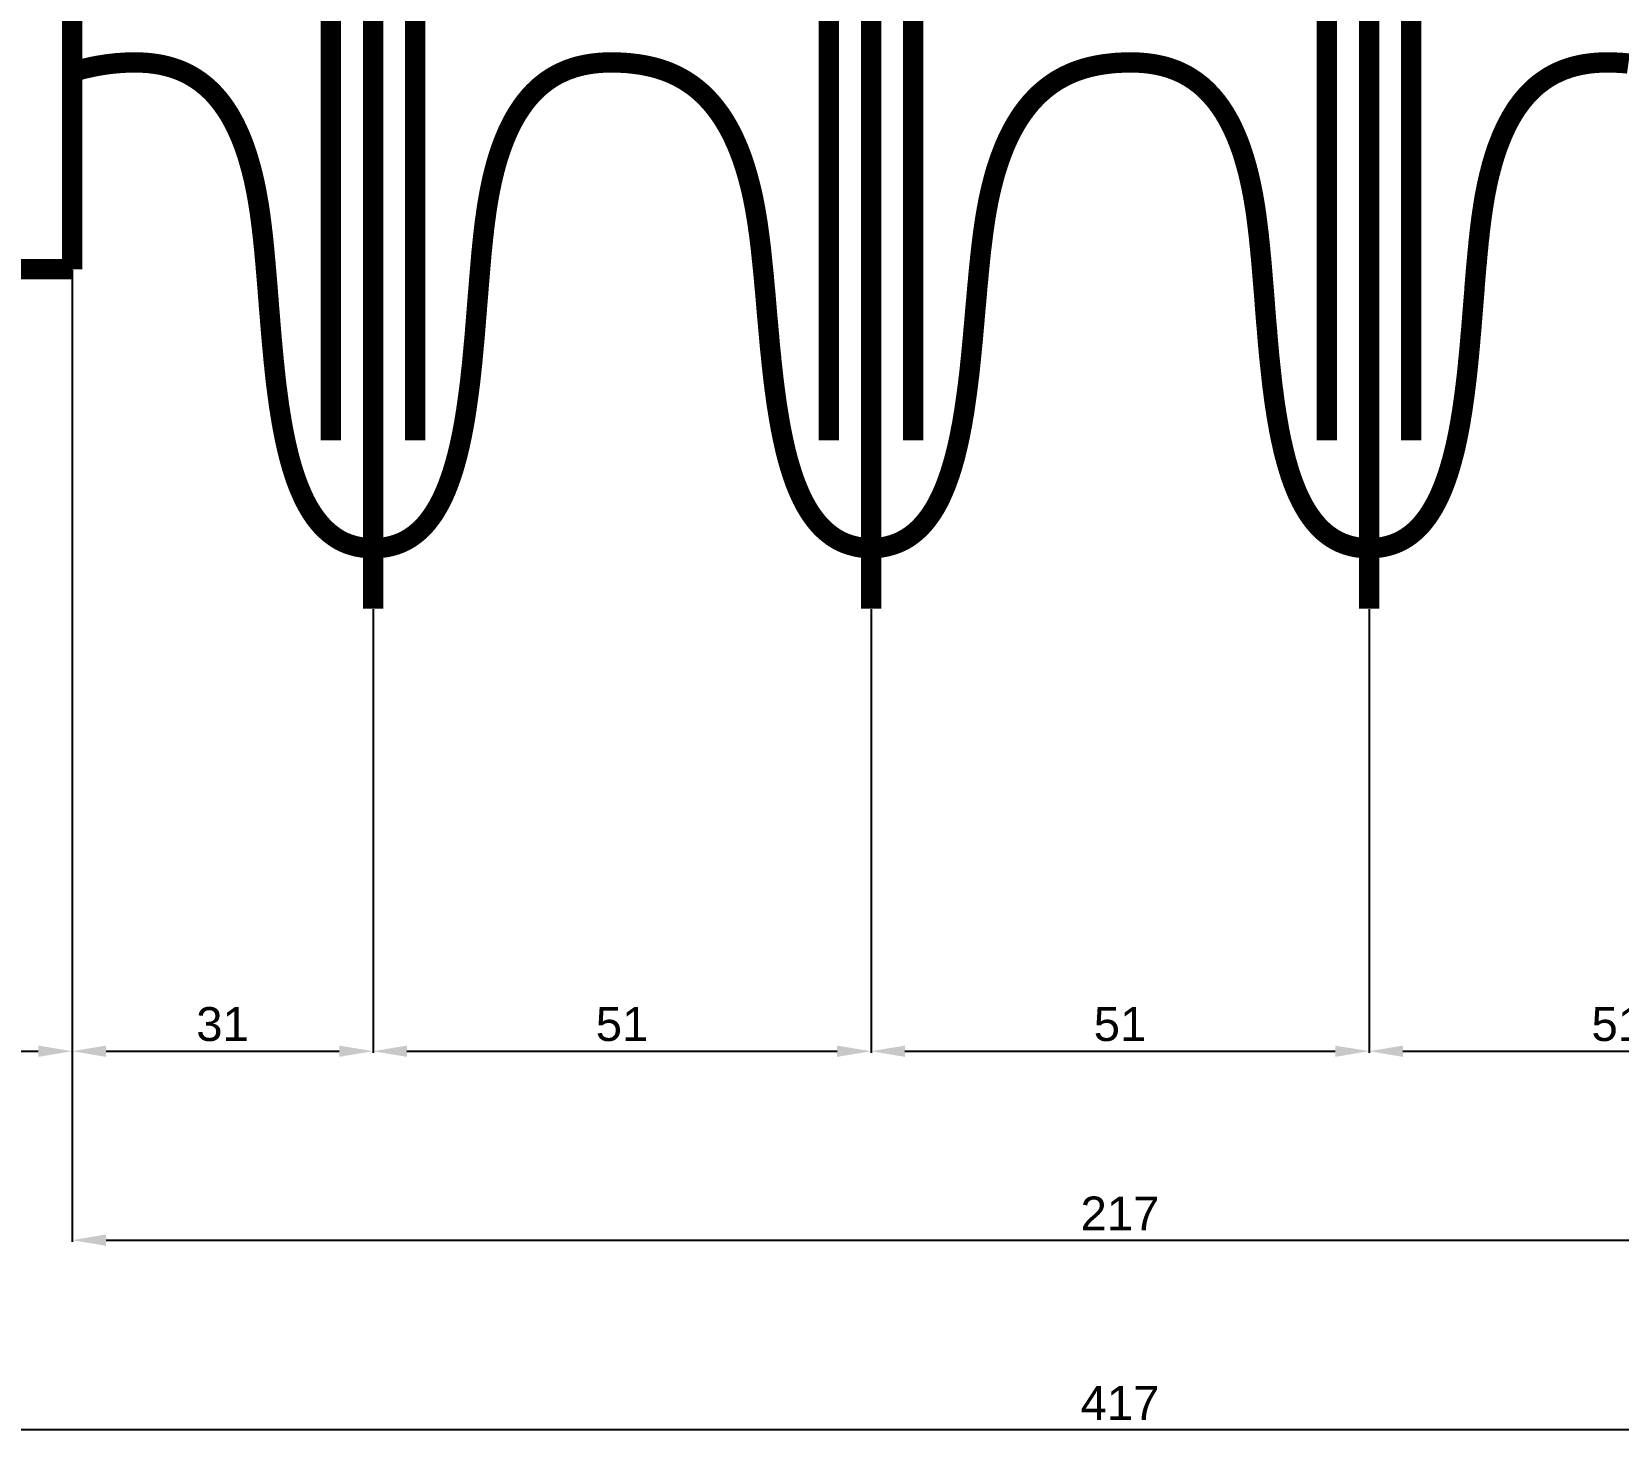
# Model space of a CAD drawing. Header units: inches. Extents: x 0 to 1068, y 0 to 297.
# Drawn here: x 591.2 to 755.1, y 16.7 to 161.7 of the extents above; entities that cross this region are included whole.
import ezdxf

# ---------------------------------------------------------------- set-up
doc = ezdxf.new("R2010")
doc.units = ezdxf.units.IN
doc.header["$MEASUREMENT"] = 0
doc.layers.add('WYMIAROWANIE', color=7, linetype='Continuous')
doc.layers.add('ZAWIESIE 2D', color=255, linetype='Continuous')
doc.styles.get("Standard").update_dxf_attribs({"font": 'arial.ttf', "height": 3.5})
doc.dimstyles.get("Standard").update_dxf_attribs({"dimtxt": 3.5, "dimasz": 3.5, "dimexe": 0.18, "dimexo": 0.0625, "dimgap": 1, "dimtad": 1, "dimdec": 0, "dimdsep": 46, "dimtxsty": 'Standard', "dimcen": 0, "dimclrd": 256, "dimclrt": 256, "dimadec": 0, "dimazin": 2, "dimtfac": 1, "dimtdec": 0, "dimtofl": 0, "dimtmove": 0, "dimatfit": 3, "dimfxl": 1, "dimtolj": 1, "dimtzin": 0, "dimarcsym": 0})

# ---------------------------------------------------------------- blocks, each defined once
blk = doc.blocks.new('*D6')
at = {"layer": 'Defpoints', "color": 0, "lineweight": 18, "transparency": 16777216}
for p in [(495.36, 137.19), (595.36, 137.19), (595.36, 56.39)]:
    blk.add_point(p, dxfattribs=at)
at = {"layer": 'WYMIAROWANIE', "color": 0, "lineweight": -2, "transparency": 16777216}
for p, q in [((495.36, 137.12), (495.36, 56.21)), ((595.36, 137.12), (595.36, 56.21))]:
    blk.add_line(p, q, dxfattribs=at)
at = {"layer": 'WYMIAROWANIE', "lineweight": -2, "transparency": 16777216}
blk.add_line((498.86, 56.39), (591.86, 56.39), dxfattribs=at)
at = {"layer": 'WYMIAROWANIE', "lineweight": 18, "transparency": 16777216}
for points in [[(498.86, 56.97), (498.86, 55.8), (495.36, 56.39)], [(591.86, 56.97), (591.86, 55.8), (595.36, 56.39)]]:
    blk.add_solid(points, dxfattribs=at)
at = {"layer": 'WYMIAROWANIE', "lineweight": 18, "transparency": 16777216, "insert": (545.36, 59.17), "char_height": 3.5, "attachment_point": 5}
blk.add_mtext('\\A1;100', dxfattribs=at)
blk = doc.blocks.new('*D7')
at = {"layer": 'Defpoints', "color": 0, "lineweight": 18, "transparency": 16777216}
for p in [(595.36, 137.19), (626.45, 102.13), (626.45, 56.39)]:
    blk.add_point(p, dxfattribs=at)
at = {"layer": 'WYMIAROWANIE', "color": 0, "lineweight": -2, "transparency": 16777216}
for p, q in [((595.36, 137.12), (595.36, 56.21)), ((626.45, 102.07), (626.45, 56.21))]:
    blk.add_line(p, q, dxfattribs=at)
at = {"layer": 'WYMIAROWANIE', "lineweight": -2, "transparency": 16777216}
blk.add_line((598.86, 56.39), (622.95, 56.39), dxfattribs=at)
at = {"layer": 'WYMIAROWANIE', "lineweight": 18, "transparency": 16777216}
for points in [[(598.86, 56.97), (598.86, 55.8), (595.36, 56.39)], [(622.95, 56.97), (622.95, 55.8), (626.45, 56.39)]]:
    blk.add_solid(points, dxfattribs=at)
at = {"layer": 'WYMIAROWANIE', "lineweight": 18, "transparency": 16777216, "insert": (610.9, 59.17), "char_height": 3.5, "attachment_point": 5}
blk.add_mtext('\\A1;31', dxfattribs=at)
blk = doc.blocks.new('*D8')
at = {"layer": 'Defpoints', "color": 0, "lineweight": 18, "transparency": 16777216}
for p in [(626.45, 102.13), (677.91, 102.13), (677.91, 56.39)]:
    blk.add_point(p, dxfattribs=at)
at = {"layer": 'WYMIAROWANIE', "color": 0, "lineweight": -2, "transparency": 16777216}
for p, q in [((626.45, 102.07), (626.45, 56.21)), ((677.91, 102.07), (677.91, 56.21))]:
    blk.add_line(p, q, dxfattribs=at)
at = {"layer": 'WYMIAROWANIE', "lineweight": -2, "transparency": 16777216}
blk.add_line((629.95, 56.39), (674.41, 56.39), dxfattribs=at)
at = {"layer": 'WYMIAROWANIE', "lineweight": 18, "transparency": 16777216}
for points in [[(629.95, 56.97), (629.95, 55.8), (626.45, 56.39)], [(674.41, 56.97), (674.41, 55.8), (677.91, 56.39)]]:
    blk.add_solid(points, dxfattribs=at)
at = {"layer": 'WYMIAROWANIE', "lineweight": 18, "transparency": 16777216, "insert": (652.18, 59.17), "char_height": 3.5, "attachment_point": 5}
blk.add_mtext('\\A1;51', dxfattribs=at)
blk = doc.blocks.new('*D9')
at = {"layer": 'Defpoints', "color": 0, "lineweight": 18, "transparency": 16777216}
for p in [(677.91, 102.13), (729.38, 102.13), (729.38, 56.39)]:
    blk.add_point(p, dxfattribs=at)
at = {"layer": 'WYMIAROWANIE', "color": 0, "lineweight": -2, "transparency": 16777216}
for p, q in [((677.91, 102.07), (677.91, 56.21)), ((729.38, 102.07), (729.38, 56.21))]:
    blk.add_line(p, q, dxfattribs=at)
at = {"layer": 'WYMIAROWANIE', "lineweight": -2, "transparency": 16777216}
blk.add_line((681.41, 56.39), (725.88, 56.39), dxfattribs=at)
at = {"layer": 'WYMIAROWANIE', "lineweight": 18, "transparency": 16777216}
for points in [[(681.41, 56.97), (681.41, 55.8), (677.91, 56.39)], [(725.88, 56.97), (725.88, 55.8), (729.38, 56.39)]]:
    blk.add_solid(points, dxfattribs=at)
at = {"layer": 'WYMIAROWANIE', "lineweight": 18, "transparency": 16777216, "insert": (703.64, 59.17), "char_height": 3.5, "attachment_point": 5}
blk.add_mtext('\\A1;51', dxfattribs=at)
blk = doc.blocks.new('*D10')
at = {"layer": 'Defpoints', "color": 0, "lineweight": 18, "transparency": 16777216}
for p in [(780.77, 108.38), (729.38, 102.13), (780.77, 56.39)]:
    blk.add_point(p, dxfattribs=at)
at = {"layer": 'WYMIAROWANIE', "color": 0, "lineweight": -2, "transparency": 16777216}
for p, q in [((780.77, 108.31), (780.77, 56.21)), ((729.38, 102.07), (729.38, 56.21))]:
    blk.add_line(p, q, dxfattribs=at)
at = {"layer": 'WYMIAROWANIE', "lineweight": -2, "transparency": 16777216}
blk.add_line((732.88, 56.39), (777.27, 56.39), dxfattribs=at)
at = {"layer": 'WYMIAROWANIE', "lineweight": 18, "transparency": 16777216}
for points in [[(732.88, 56.97), (732.88, 55.8), (729.38, 56.39)], [(777.27, 56.97), (777.27, 55.8), (780.77, 56.39)]]:
    blk.add_solid(points, dxfattribs=at)
at = {"layer": 'WYMIAROWANIE', "lineweight": 18, "transparency": 16777216, "insert": (755.08, 59.17), "char_height": 3.5, "attachment_point": 5}
blk.add_mtext('\\A1;51', dxfattribs=at)
blk = doc.blocks.new('*D19')
at = {"layer": 'Defpoints', "color": 0, "lineweight": 18, "transparency": 16777216}
for p in [(595.36, 96.66), (811.93, 95.88), (811.93, 36.86)]:
    blk.add_point(p, dxfattribs=at)
at = {"layer": 'WYMIAROWANIE', "color": 0, "lineweight": -2, "transparency": 16777216}
for p, q in [((595.36, 96.6), (595.36, 36.68)), ((811.93, 95.81), (811.93, 36.68))]:
    blk.add_line(p, q, dxfattribs=at)
at = {"layer": 'WYMIAROWANIE', "lineweight": -2, "transparency": 16777216}
blk.add_line((598.86, 36.86), (808.43, 36.86), dxfattribs=at)
at = {"layer": 'WYMIAROWANIE', "lineweight": 18, "transparency": 16777216}
for points in [[(598.86, 37.45), (598.86, 36.28), (595.36, 36.86)], [(808.43, 37.45), (808.43, 36.28), (811.93, 36.86)]]:
    blk.add_solid(points, dxfattribs=at)
at = {"layer": 'WYMIAROWANIE', "lineweight": 18, "transparency": 16777216, "insert": (703.64, 39.62), "char_height": 3.5, "attachment_point": 5}
blk.add_mtext('\\A1;217', dxfattribs=at)
blk = doc.blocks.new('*D20')
at = {"layer": 'Defpoints', "color": 0, "lineweight": 18, "transparency": 16777216}
for p in [(495.36, 137.19), (911.93, 137.19), (911.93, 17.29)]:
    blk.add_point(p, dxfattribs=at)
at = {"layer": 'WYMIAROWANIE', "color": 0, "lineweight": -2, "transparency": 16777216}
for p, q in [((495.36, 137.12), (495.36, 17.11)), ((911.93, 137.12), (911.93, 17.11))]:
    blk.add_line(p, q, dxfattribs=at)
at = {"layer": 'WYMIAROWANIE', "lineweight": -2, "transparency": 16777216}
blk.add_line((498.86, 17.29), (908.43, 17.29), dxfattribs=at)
at = {"layer": 'WYMIAROWANIE', "lineweight": 18, "transparency": 16777216}
for points in [[(498.86, 17.87), (498.86, 16.7), (495.36, 17.29)], [(908.43, 17.87), (908.43, 16.7), (911.93, 17.29)]]:
    blk.add_solid(points, dxfattribs=at)
at = {"layer": 'WYMIAROWANIE', "lineweight": 18, "transparency": 16777216, "insert": (703.64, 20.04), "char_height": 3.5, "attachment_point": 5}
blk.add_mtext('\\A1;417', dxfattribs=at)

msp = doc.modelspace()

# ---------------------------------------------------------------- linework, layer by layer
at = {"layer": 'ZAWIESIE 2D', "lineweight": 18, "const_width": 2.1}
for points in [[(626.45, 288.36), (626.45, 102.13)], [(677.91, 288.63), (677.91, 102.13)], [(729.38, 288.36), (729.38, 102.13)], [(595.36, 195.24), (595.36, 137.19)], [(622.1, 119.51), (622.1, 195.24)], [(630.8, 119.51), (630.8, 195.24)], [(673.56, 119.51), (673.56, 195.24)], [(682.26, 119.51), (682.26, 195.24)], [(725.03, 119.51), (725.03, 195.24)], [(733.72, 119.51), (733.72, 195.24)], [(626.35, 108.37), (626.2, 108.38), (626.05, 108.38), (625.9, 108.39), (625.75, 108.4), (625.6, 108.41), (625.46, 108.43), (625.31, 108.44), (625.17, 108.47), (625.03, 108.49), (624.89, 108.52), (624.76, 108.54), (624.62, 108.58), (624.49, 108.61), (624.35, 108.65), (624.22, 108.69), (624.09, 108.73), (623.96, 108.77), (623.83, 108.82), (623.71, 108.87), (623.58, 108.92), (623.46, 108.97), (623.34, 109.03), (623.22, 109.09), (623.1, 109.15), (622.98, 109.21), (622.87, 109.28), (622.75, 109.35), (622.64, 109.42), (622.53, 109.49), (622.42, 109.57), (622.31, 109.65), (622.2, 109.73), (622.09, 109.81), (621.99, 109.89), (621.88, 109.98), (621.78, 110.07), (621.68, 110.16), (621.58, 110.25), (621.48, 110.35), (621.38, 110.44), (621.28, 110.54), (621.19, 110.64), (621.09, 110.75), (621, 110.85), (620.91, 110.96), (620.82, 111.07), (620.73, 111.18), (620.64, 111.29), (620.55, 111.41), (620.46, 111.53), (620.38, 111.64), (620.3, 111.76), (620.21, 111.89), (620.13, 112.01), (620.05, 112.14), (619.97, 112.27), (619.89, 112.4), (619.81, 112.53), (619.74, 112.66), (619.66, 112.8), (619.59, 112.93), (619.52, 113.07), (619.44, 113.21), (619.37, 113.35), (619.3, 113.5), (619.23, 113.64), (619.16, 113.79), (619.1, 113.94), (619.03, 114.09), (618.97, 114.24), (618.9, 114.39), (618.84, 114.55), (618.77, 114.7), (618.71, 114.86), (618.65, 115.02), (618.59, 115.18), (618.53, 115.34), (618.47, 115.5), (618.42, 115.67), (618.36, 115.83), (618.31, 116), (618.25, 116.17), (618.2, 116.34), (618.14, 116.51), (618.09, 116.68), (618.04, 116.85), (617.99, 117.03), (617.94, 117.21), (617.89, 117.38), (617.84, 117.56), (617.79, 117.74), (617.75, 117.92), (617.7, 118.1), (617.66, 118.29), (617.61, 118.47), (617.57, 118.65), (617.53, 118.84), (617.48, 119.03), (617.44, 119.22), (617.4, 119.4), (617.36, 119.59), (617.32, 119.79), (617.28, 119.98), (617.24, 120.17), (617.2, 120.36), (617.17, 120.56), (617.13, 120.75), (617.09, 120.95), (617.06, 121.15), (617.02, 121.34), (616.99, 121.54), (616.96, 121.74), (616.89, 122.14), (616.83, 122.55), (616.76, 122.95), (616.7, 123.36), (616.65, 123.77), (616.59, 124.19), (616.54, 124.6), (616.48, 125.02), (616.43, 125.44), (616.38, 125.86), (616.34, 126.29), (616.29, 126.71), (616.25, 127.14), (616.2, 127.56), (616.16, 127.99), (616.12, 128.42), (616.08, 128.85), (616.04, 129.28), (615.96, 130.14), (615.89, 131), (615.82, 131.85), (615.75, 132.71), (615.71, 133.14), (615.68, 133.56), (615.65, 133.99), (615.61, 134.41), (615.58, 134.83), (615.55, 135.25), (615.51, 135.67), (615.48, 136.09), (615.44, 136.5), (615.41, 136.92), (615.37, 137.33), (615.34, 137.74), (615.3, 138.14), (615.26, 138.54), (615.23, 138.94), (615.19, 139.34), (615.15, 139.73), (615.11, 140.12), (615.07, 140.51), (615.05, 140.7), (615.03, 140.89), (615, 141.08), (614.98, 141.27), (614.96, 141.46), (614.94, 141.65), (614.91, 141.83), (614.89, 142.02), (614.87, 142.2), (614.84, 142.38), (614.82, 142.57), (614.79, 142.75), (614.77, 142.93), (614.74, 143.11), (614.72, 143.28), (614.69, 143.46), (614.66, 143.63), (614.64, 143.81), (614.61, 143.98), (614.58, 144.15), (614.55, 144.32), (614.52, 144.49), (614.49, 144.66), (614.46, 144.82), (614.43, 144.99), (614.4, 145.15), (614.37, 145.31), (614.34, 145.47), (614.31, 145.63), (614.27, 145.79), (614.24, 145.95), (614.21, 146.1), (614.17, 146.26), (614.14, 146.41), (614.11, 146.56), (614.07, 146.72), (614.03, 146.87), (614, 147.01), (613.96, 147.16), (613.92, 147.31), (613.89, 147.45), (613.85, 147.6), (613.81, 147.74), (613.77, 147.88), (613.73, 148.02), (613.69, 148.16), (613.65, 148.3), (613.61, 148.44), (613.57, 148.57), (613.53, 148.71), (613.49, 148.84), (613.45, 148.97), (613.41, 149.1), (613.36, 149.23), (613.32, 149.36), (613.28, 149.49), (613.23, 149.62), (613.19, 149.74), (613.15, 149.87), (613.1, 149.99), (613.06, 150.11), (613.01, 150.23), (612.96, 150.35), (612.92, 150.47), (612.87, 150.59), (612.82, 150.71), (612.78, 150.82), (612.73, 150.94), (612.68, 151.05), (612.63, 151.16), (612.58, 151.27), (612.53, 151.38), (612.48, 151.49), (612.43, 151.6), (612.38, 151.71), (612.33, 151.81), (612.28, 151.92), (612.23, 152.02), (612.18, 152.13), (612.13, 152.23), (612.07, 152.33), (612.02, 152.43), (611.97, 152.53), (611.91, 152.63), (611.86, 152.72), (611.81, 152.82), (611.75, 152.92), (611.7, 153.01), (611.64, 153.1), (611.59, 153.19), (611.53, 153.29), (611.47, 153.38), (611.42, 153.47), (611.36, 153.55), (611.3, 153.64), (611.25, 153.73), (611.19, 153.81), (611.13, 153.9), (611.07, 153.98), (611.02, 154.06), (610.96, 154.14), (610.9, 154.23), (610.84, 154.31), (610.78, 154.38), (610.72, 154.46), (610.66, 154.54), (610.6, 154.62), (610.54, 154.69), (610.42, 154.84), (610.29, 154.98), (610.17, 155.13), (610.04, 155.26), (609.92, 155.4), (609.79, 155.53), (609.66, 155.66), (609.53, 155.78), (609.4, 155.9), (609.27, 156.02), (609.14, 156.13), (609, 156.24), (608.87, 156.35), (608.73, 156.46), (608.6, 156.56), (608.46, 156.66), (608.32, 156.75), (608.18, 156.85), (608.05, 156.94), (607.9, 157.02), (607.76, 157.11), (607.62, 157.19), (607.48, 157.27), (607.34, 157.35), (607.19, 157.42), (607.05, 157.49), (606.9, 157.56), (606.76, 157.62), (606.61, 157.69), (606.46, 157.75), (606.32, 157.8), (606.17, 157.86), (606.02, 157.91), (605.87, 157.96), (605.72, 158.01), (605.57, 158.06), (605.42, 158.1), (605.27, 158.14), (605.11, 158.18), (604.96, 158.22), (604.81, 158.25), (604.66, 158.29), (604.5, 158.32), (604.35, 158.35), (604.19, 158.37), (604.04, 158.4), (603.88, 158.42), (603.73, 158.44), (603.57, 158.46), (603.42, 158.48), (603.26, 158.5), (603.1, 158.51), (602.95, 158.52), (602.79, 158.53), (602.63, 158.54), (602.47, 158.55), (602.32, 158.55), (602.16, 158.56), (602, 158.56), (601.84, 158.56), (601.69, 158.56), (601.53, 158.56), (601.37, 158.56), (601.21, 158.55), (601.05, 158.55), (600.89, 158.54), (600.74, 158.53), (600.58, 158.52), (600.42, 158.51), (600.26, 158.5), (600.1, 158.49), (599.94, 158.48), (599.78, 158.46), (599.63, 158.44), (599.47, 158.43), (599.31, 158.41), (599.15, 158.39), (598.99, 158.37), (598.84, 158.35), (598.68, 158.32), (598.52, 158.3), (598.36, 158.27), (598.2, 158.25), (598.04, 158.22), (597.89, 158.19), (597.73, 158.16), (597.57, 158.13), (597.41, 158.1), (597.25, 158.06), (597.1, 158.03), (596.94, 157.99), (596.78, 157.96), (596.62, 157.92), (596.46, 157.88), (596.31, 157.84), (596.15, 157.8), (595.99, 157.76), (595.83, 157.71), (595.67, 157.67), (595.52, 157.62), (595.36, 157.58)], [(626.55, 108.37), (626.68, 108.38), (626.81, 108.38), (626.94, 108.38), (627.07, 108.39), (627.2, 108.4), (627.32, 108.41), (627.45, 108.43), (627.57, 108.44), (627.7, 108.46), (627.82, 108.48), (627.94, 108.5), (628.06, 108.53), (628.18, 108.55), (628.3, 108.58), (628.41, 108.61), (628.53, 108.64), (628.64, 108.68), (628.76, 108.71), (628.87, 108.75), (628.98, 108.79), (629.09, 108.83), (629.2, 108.87), (629.31, 108.92), (629.41, 108.96), (629.52, 109.01), (629.62, 109.06), (629.73, 109.11), (629.83, 109.17), (629.93, 109.22), (630.03, 109.28), (630.13, 109.34), (630.23, 109.4), (630.33, 109.46), (630.42, 109.53), (630.52, 109.6), (630.61, 109.66), (630.71, 109.73), (630.8, 109.8), (630.89, 109.88), (630.98, 109.95), (631.07, 110.03), (631.16, 110.1), (631.25, 110.18), (631.34, 110.26), (631.42, 110.35), (631.51, 110.43), (631.59, 110.52), (631.67, 110.6), (631.76, 110.69), (631.84, 110.78), (631.92, 110.88), (632, 110.97), (632.08, 111.06), (632.15, 111.16), (632.23, 111.26), (632.31, 111.36), (632.38, 111.46), (632.46, 111.56), (632.53, 111.66), (632.6, 111.77), (632.68, 111.87), (632.75, 111.98), (632.82, 112.09), (632.89, 112.2), (632.95, 112.31), (633.02, 112.43), (633.09, 112.54), (633.16, 112.66), (633.22, 112.77), (633.29, 112.89), (633.35, 113.01), (633.41, 113.13), (633.48, 113.25), (633.54, 113.38), (633.6, 113.5), (633.66, 113.63), (633.72, 113.75), (633.78, 113.88), (633.83, 114.01), (633.89, 114.14), (633.95, 114.27), (634, 114.41), (634.06, 114.54), (634.11, 114.68), (634.17, 114.81), (634.22, 114.95), (634.27, 115.09), (634.32, 115.23), (634.37, 115.37), (634.42, 115.51), (634.47, 115.65), (634.52, 115.79), (634.57, 115.94), (634.62, 116.08), (634.67, 116.23), (634.71, 116.38), (634.76, 116.53), (634.8, 116.68), (634.85, 116.83), (634.89, 116.98), (634.94, 117.13), (634.98, 117.28), (635.02, 117.44), (635.06, 117.59), (635.1, 117.75), (635.15, 117.9), (635.19, 118.06), (635.22, 118.22), (635.26, 118.38), (635.3, 118.54), (635.34, 118.7), (635.38, 118.86), (635.45, 119.19), (635.52, 119.51), (635.59, 119.84), (635.66, 120.18), (635.72, 120.51), (635.79, 120.85), (635.85, 121.2), (635.91, 121.54), (635.97, 121.89), (636.02, 122.23), (636.08, 122.58), (636.13, 122.94), (636.18, 123.29), (636.23, 123.65), (636.28, 124.01), (636.33, 124.37), (636.38, 124.73), (636.42, 125.09), (636.47, 125.45), (636.51, 125.82), (636.55, 126.19), (636.59, 126.55), (636.63, 126.92), (636.67, 127.29), (636.71, 127.66), (636.74, 128.03), (636.81, 128.77), (636.88, 129.52), (636.95, 130.26), (637.01, 131.01), (637.07, 131.75), (637.13, 132.5), (637.19, 133.24), (637.25, 133.98), (637.28, 134.34), (637.31, 134.71), (637.34, 135.07), (637.37, 135.44), (637.4, 135.8), (637.43, 136.16), (637.46, 136.52), (637.49, 136.88), (637.52, 137.24), (637.55, 137.59), (637.58, 137.94), (637.61, 138.29), (637.64, 138.64), (637.67, 138.99), (637.71, 139.33), (637.74, 139.67), (637.78, 140.01), (637.81, 140.35), (637.85, 140.68), (637.89, 141.01), (637.92, 141.34), (637.96, 141.66), (638, 141.99), (638.04, 142.3), (638.09, 142.62), (638.13, 142.93), (638.17, 143.24), (638.2, 143.39), (638.22, 143.54), (638.24, 143.7), (638.27, 143.85), (638.29, 144), (638.32, 144.14), (638.34, 144.29), (638.37, 144.44), (638.39, 144.58), (638.42, 144.73), (638.44, 144.87), (638.47, 145.01), (638.5, 145.15), (638.52, 145.3), (638.55, 145.43), (638.58, 145.57), (638.61, 145.71), (638.64, 145.85), (638.66, 145.98), (638.69, 146.12), (638.72, 146.25), (638.75, 146.39), (638.78, 146.52), (638.81, 146.65), (638.84, 146.78), (638.87, 146.91), (638.91, 147.04), (638.94, 147.17), (638.97, 147.29), (639, 147.42), (639.03, 147.54), (639.07, 147.67), (639.1, 147.79), (639.13, 147.91), (639.2, 148.16), (639.27, 148.4), (639.34, 148.63), (639.41, 148.86), (639.49, 149.09), (639.56, 149.32), (639.64, 149.54), (639.71, 149.76), (639.79, 149.97), (639.87, 150.18), (639.95, 150.39), (640.03, 150.59), (640.11, 150.8), (640.2, 150.99), (640.28, 151.19), (640.36, 151.38), (640.45, 151.57), (640.54, 151.76), (640.63, 151.94), (640.72, 152.12), (640.81, 152.3), (640.9, 152.47), (640.99, 152.64), (641.08, 152.81), (641.18, 152.97), (641.27, 153.13), (641.37, 153.29), (641.47, 153.45), (641.57, 153.6), (641.67, 153.75), (641.77, 153.9), (641.87, 154.04), (641.97, 154.18), (642.07, 154.32), (642.17, 154.46), (642.28, 154.59), (642.38, 154.72), (642.49, 154.85), (642.6, 154.97), (642.7, 155.1), (642.81, 155.22), (642.92, 155.33), (643.03, 155.45), (643.14, 155.56), (643.26, 155.67), (643.37, 155.78), (643.48, 155.88), (643.59, 155.99), (643.71, 156.09), (643.82, 156.19), (643.94, 156.28), (644.06, 156.37), (644.17, 156.46), (644.29, 156.55), (644.41, 156.64), (644.53, 156.72), (644.65, 156.8), (644.77, 156.88), (644.89, 156.96), (645.01, 157.04), (645.13, 157.11), (645.26, 157.18), (645.38, 157.25), (645.5, 157.32), (645.63, 157.38), (645.75, 157.44), (645.88, 157.5), (646.01, 157.56), (646.13, 157.62), (646.26, 157.67), (646.39, 157.73), (646.51, 157.78), (646.64, 157.83), (646.77, 157.87), (646.9, 157.92), (647.03, 157.96), (647.16, 158.01), (647.29, 158.05), (647.42, 158.09), (647.55, 158.12), (647.68, 158.16), (647.82, 158.19), (647.95, 158.22), (648.08, 158.25), (648.21, 158.28), (648.35, 158.31), (648.48, 158.33), (648.61, 158.36), (648.75, 158.38), (648.88, 158.4), (649.02, 158.42), (649.15, 158.44), (649.29, 158.46), (649.42, 158.47), (649.56, 158.49), (649.69, 158.5), (649.83, 158.51), (649.97, 158.52), (650.1, 158.53), (650.24, 158.54), (650.37, 158.55), (650.51, 158.55), (650.65, 158.56), (650.78, 158.56), (650.92, 158.56), (651.06, 158.56), (651.2, 158.56), (651.33, 158.56), (651.47, 158.56), (651.61, 158.56), (651.74, 158.55), (651.88, 158.55), (652.16, 158.53), (652.43, 158.52), (652.57, 158.51), (652.71, 158.5), (652.84, 158.49), (652.98, 158.47), (653.12, 158.46), (653.25, 158.44), (653.39, 158.43), (653.53, 158.41), (653.66, 158.39), (653.8, 158.38), (653.94, 158.36), (654.07, 158.33), (654.21, 158.31), (654.35, 158.29), (654.48, 158.26), (654.62, 158.24), (654.75, 158.21), (654.89, 158.18), (655.02, 158.15), (655.16, 158.12), (655.29, 158.09), (655.43, 158.06), (655.56, 158.02), (655.69, 157.98), (655.83, 157.95), (655.96, 157.91), (656.09, 157.86), (656.23, 157.82), (656.36, 157.78), (656.49, 157.73), (656.62, 157.69), (656.75, 157.64), (656.88, 157.59), (657.01, 157.54), (657.14, 157.48), (657.27, 157.43), (657.4, 157.37), (657.53, 157.31), (657.66, 157.25), (657.79, 157.19), (657.92, 157.13), (658.04, 157.06), (658.17, 156.99), (658.3, 156.92), (658.42, 156.85), (658.55, 156.78), (658.67, 156.71), (658.79, 156.63), (658.92, 156.55), (659.04, 156.47), (659.16, 156.39), (659.29, 156.3), (659.41, 156.22), (659.53, 156.13), (659.65, 156.04), (659.77, 155.94), (659.89, 155.85), (660, 155.75), (660.12, 155.65), (660.24, 155.55), (660.36, 155.45), (660.47, 155.34), (660.59, 155.24), (660.7, 155.13), (660.81, 155.01), (660.93, 154.9), (661.04, 154.78), (661.15, 154.66), (661.26, 154.54), (661.37, 154.42), (661.48, 154.29), (661.59, 154.16), (661.7, 154.03), (661.8, 153.9), (661.91, 153.76), (662.01, 153.62), (662.12, 153.48), (662.22, 153.34), (662.33, 153.19), (662.43, 153.04), (662.53, 152.89), (662.63, 152.74), (662.73, 152.58), (662.83, 152.42), (662.92, 152.26), (663.02, 152.1), (663.12, 151.93), (663.21, 151.76), (663.3, 151.59), (663.4, 151.41), (663.49, 151.23), (663.58, 151.05), (663.67, 150.87), (663.76, 150.68), (663.84, 150.49), (663.93, 150.3), (664.02, 150.1), (664.1, 149.9), (664.19, 149.7), (664.27, 149.5), (664.35, 149.29), (664.43, 149.08), (664.51, 148.86), (664.59, 148.65), (664.66, 148.43), (664.74, 148.2), (664.81, 147.98), (664.89, 147.75), (664.96, 147.52), (665.03, 147.28), (665.1, 147.04), (665.17, 146.8), (665.24, 146.55), (665.3, 146.3), (665.37, 146.05), (665.43, 145.8), (665.5, 145.54), (665.56, 145.28), (665.62, 145.01), (665.68, 144.74), (665.74, 144.47), (665.79, 144.19), (665.85, 143.91), (665.87, 143.77), (665.9, 143.63), (665.93, 143.49), (665.95, 143.34), (665.98, 143.2), (666, 143.05), (666.03, 142.91), (666.05, 142.76), (666.1, 142.46), (666.15, 142.16), (666.2, 141.86), (666.24, 141.55), (666.28, 141.24), (666.33, 140.93), (666.37, 140.61), (666.41, 140.29), (666.45, 139.97), (666.49, 139.65), (666.53, 139.32), (666.56, 138.99), (666.6, 138.66), (666.63, 138.33), (666.67, 137.99), (666.7, 137.65), (666.74, 137.31), (666.77, 136.97), (666.81, 136.63), (666.84, 136.28), (666.87, 135.94), (666.9, 135.59), (666.93, 135.24), (666.97, 134.88), (667, 134.53), (667.03, 134.18), (667.06, 133.82), (667.12, 133.11), (667.18, 132.39), (667.25, 131.67), (667.31, 130.95), (667.38, 130.23), (667.44, 129.51), (667.51, 128.78), (667.59, 128.06), (667.62, 127.7), (667.66, 127.34), (667.7, 126.98), (667.74, 126.63), (667.78, 126.27), (667.82, 125.91), (667.86, 125.56), (667.91, 125.2), (667.95, 124.85), (668, 124.5), (668.05, 124.15), (668.09, 123.8), (668.14, 123.45), (668.19, 123.1), (668.25, 122.76), (668.3, 122.42), (668.36, 122.08), (668.41, 121.74), (668.47, 121.4), (668.53, 121.07), (668.59, 120.74), (668.66, 120.41), (668.72, 120.08), (668.79, 119.75), (668.86, 119.43), (668.93, 119.11), (669, 118.8), (669.07, 118.48), (669.15, 118.17), (669.19, 118.02), (669.23, 117.86), (669.27, 117.71), (669.31, 117.56), (669.35, 117.41), (669.39, 117.26), (669.44, 117.11), (669.48, 116.96), (669.52, 116.81), (669.57, 116.67), (669.61, 116.52), (669.66, 116.38), (669.7, 116.23), (669.75, 116.09), (669.8, 115.95), (669.84, 115.81), (669.89, 115.67), (669.94, 115.53), (669.99, 115.39), (670.04, 115.25), (670.09, 115.11), (670.14, 114.98), (670.2, 114.85), (670.25, 114.71), (670.3, 114.58), (670.36, 114.45), (670.41, 114.32), (670.47, 114.19), (670.52, 114.06), (670.58, 113.94), (670.64, 113.81), (670.7, 113.68), (670.76, 113.56), (670.81, 113.44), (670.88, 113.32), (670.94, 113.2), (671, 113.08), (671.06, 112.96), (671.12, 112.85), (671.19, 112.73), (671.25, 112.62), (671.32, 112.5), (671.39, 112.39), (671.45, 112.28), (671.52, 112.17), (671.59, 112.07), (671.66, 111.96), (671.73, 111.85), (671.8, 111.75), (671.87, 111.65), (671.95, 111.55), (672.02, 111.45), (672.1, 111.35), (672.17, 111.25), (672.25, 111.16), (672.32, 111.06), (672.4, 110.97), (672.48, 110.88), (672.56, 110.79), (672.64, 110.7), (672.72, 110.61), (672.8, 110.53), (672.89, 110.44), (672.97, 110.36), (673.06, 110.28), (673.14, 110.2), (673.23, 110.12), (673.32, 110.05), (673.41, 109.97), (673.5, 109.9), (673.59, 109.83), (673.68, 109.76), (673.77, 109.69), (673.86, 109.62), (673.96, 109.56), (674.05, 109.49), (674.15, 109.43), (674.25, 109.37), (674.35, 109.31), (674.44, 109.25), (674.54, 109.2), (674.65, 109.14), (674.75, 109.09), (674.85, 109.04), (674.96, 108.99), (675.06, 108.95), (675.17, 108.9), (675.28, 108.86), (675.38, 108.82), (675.49, 108.78), (675.6, 108.74), (675.72, 108.7), (675.83, 108.67), (675.94, 108.64), (676.06, 108.61), (676.17, 108.58), (676.29, 108.55), (676.41, 108.52), (676.53, 108.5), (676.65, 108.48), (676.77, 108.46), (676.89, 108.44), (677.01, 108.43), (677.14, 108.41), (677.27, 108.4), (677.39, 108.39), (677.52, 108.39), (677.65, 108.38), (677.78, 108.38), (677.91, 108.37)], [(729.28, 108.37), (729.15, 108.38), (729.02, 108.38), (728.88, 108.38), (728.76, 108.39), (728.63, 108.4), (728.5, 108.41), (728.38, 108.43), (728.25, 108.44), (728.13, 108.46), (728.01, 108.48), (727.88, 108.5), (727.76, 108.53), (727.65, 108.55), (727.53, 108.58), (727.41, 108.61), (727.3, 108.64), (727.18, 108.68), (727.07, 108.71), (726.96, 108.75), (726.85, 108.79), (726.74, 108.83), (726.63, 108.87), (726.52, 108.92), (726.41, 108.96), (726.31, 109.01), (726.2, 109.06), (726.1, 109.11), (726, 109.17), (725.89, 109.22), (725.79, 109.28), (725.69, 109.34), (725.6, 109.4), (725.5, 109.46), (725.4, 109.53), (725.31, 109.6), (725.21, 109.66), (725.12, 109.73), (725.03, 109.8), (724.93, 109.88), (724.84, 109.95), (724.75, 110.03), (724.66, 110.1), (724.58, 110.18), (724.49, 110.26), (724.4, 110.35), (724.32, 110.43), (724.23, 110.52), (724.15, 110.6), (724.07, 110.69), (723.99, 110.78), (723.91, 110.88), (723.83, 110.97), (723.75, 111.06), (723.67, 111.16), (723.59, 111.26), (723.52, 111.36), (723.44, 111.46), (723.37, 111.56), (723.29, 111.66), (723.22, 111.77), (723.15, 111.87), (723.08, 111.98), (723.01, 112.09), (722.94, 112.2), (722.87, 112.31), (722.8, 112.43), (722.74, 112.54), (722.67, 112.66), (722.6, 112.77), (722.54, 112.89), (722.48, 113.01), (722.41, 113.13), (722.35, 113.25), (722.29, 113.38), (722.23, 113.5), (722.17, 113.63), (722.11, 113.75), (722.05, 113.88), (721.99, 114.01), (721.93, 114.14), (721.88, 114.27), (721.82, 114.41), (721.77, 114.54), (721.71, 114.68), (721.66, 114.81), (721.61, 114.95), (721.55, 115.09), (721.5, 115.23), (721.45, 115.37), (721.4, 115.51), (721.35, 115.65), (721.3, 115.79), (721.25, 115.94), (721.21, 116.08), (721.16, 116.23), (721.11, 116.38), (721.07, 116.53), (721.02, 116.68), (720.98, 116.83), (720.93, 116.98), (720.89, 117.13), (720.85, 117.28), (720.8, 117.44), (720.76, 117.59), (720.72, 117.75), (720.68, 117.9), (720.64, 118.06), (720.6, 118.22), (720.56, 118.38), (720.52, 118.54), (720.49, 118.7), (720.45, 118.86), (720.38, 119.19), (720.3, 119.51), (720.23, 119.84), (720.17, 120.18), (720.1, 120.51), (720.04, 120.85), (719.98, 121.2), (719.92, 121.54), (719.86, 121.89), (719.8, 122.23), (719.75, 122.58), (719.69, 122.94), (719.64, 123.29), (719.59, 123.65), (719.54, 124.01), (719.5, 124.37), (719.45, 124.73), (719.4, 125.09), (719.36, 125.45), (719.32, 125.82), (719.28, 126.19), (719.24, 126.55), (719.2, 126.92), (719.16, 127.29), (719.12, 127.66), (719.08, 128.03), (719.01, 128.77), (718.94, 129.52), (718.88, 130.26), (718.82, 131.01), (718.75, 131.75), (718.69, 132.5), (718.63, 133.24), (718.58, 133.98), (718.55, 134.34), (718.52, 134.71), (718.49, 135.07), (718.46, 135.44), (718.43, 135.8), (718.4, 136.16), (718.37, 136.52), (718.34, 136.88), (718.31, 137.24), (718.28, 137.59), (718.25, 137.94), (718.22, 138.29), (718.18, 138.64), (718.15, 138.99), (718.12, 139.33), (718.08, 139.67), (718.05, 140.01), (718.01, 140.35), (717.98, 140.68), (717.94, 141.01), (717.9, 141.34), (717.86, 141.66), (717.82, 141.99), (717.78, 142.3), (717.74, 142.62), (717.7, 142.93), (717.65, 143.24), (717.63, 143.39), (717.61, 143.54), (717.58, 143.7), (717.56, 143.85), (717.53, 144), (717.51, 144.14), (717.49, 144.29), (717.46, 144.44), (717.43, 144.58), (717.41, 144.73), (717.38, 144.87), (717.36, 145.01), (717.33, 145.15), (717.3, 145.3), (717.27, 145.43), (717.25, 145.57), (717.22, 145.71), (717.19, 145.85), (717.16, 145.98), (717.13, 146.12), (717.1, 146.25), (717.07, 146.39), (717.04, 146.52), (717.01, 146.65), (716.98, 146.78), (716.95, 146.91), (716.92, 147.04), (716.89, 147.17), (716.86, 147.29), (716.82, 147.42), (716.79, 147.54), (716.76, 147.67), (716.72, 147.79), (716.69, 147.91), (716.62, 148.16), (716.55, 148.4), (716.48, 148.63), (716.41, 148.86), (716.34, 149.09), (716.26, 149.32), (716.19, 149.54), (716.11, 149.76), (716.04, 149.97), (715.96, 150.18), (715.88, 150.39), (715.8, 150.59), (715.71, 150.8), (715.63, 150.99), (715.55, 151.19), (715.46, 151.38), (715.37, 151.57), (715.29, 151.76), (715.2, 151.94), (715.11, 152.12), (715.02, 152.3), (714.93, 152.47), (714.83, 152.64), (714.74, 152.81), (714.65, 152.97), (714.55, 153.13), (714.46, 153.29), (714.36, 153.45), (714.26, 153.6), (714.16, 153.75), (714.06, 153.9), (713.96, 154.04), (713.86, 154.18), (713.75, 154.32), (713.65, 154.46), (713.55, 154.59), (713.44, 154.72), (713.34, 154.85), (713.23, 154.97), (713.12, 155.1), (713.01, 155.22), (712.9, 155.33), (712.79, 155.45), (712.68, 155.56), (712.57, 155.67), (712.46, 155.78), (712.34, 155.88), (712.23, 155.99), (712.12, 156.09), (712, 156.19), (711.89, 156.28), (711.77, 156.37), (711.65, 156.46), (711.53, 156.55), (711.41, 156.64), (711.3, 156.72), (711.18, 156.8), (711.06, 156.88), (710.93, 156.96), (710.81, 157.04), (710.69, 157.11), (710.57, 157.18), (710.44, 157.25), (710.32, 157.32), (710.2, 157.38), (710.07, 157.44), (709.95, 157.5), (709.82, 157.56), (709.69, 157.62), (709.57, 157.67), (709.44, 157.73), (709.31, 157.78), (709.18, 157.83), (709.05, 157.87), (708.92, 157.92), (708.8, 157.96), (708.67, 158.01), (708.53, 158.05), (708.4, 158.09), (708.27, 158.12), (708.14, 158.16), (708.01, 158.19), (707.88, 158.22), (707.74, 158.25), (707.61, 158.28), (707.48, 158.31), (707.35, 158.33), (707.21, 158.36), (707.08, 158.38), (706.94, 158.4), (706.81, 158.42), (706.67, 158.44), (706.54, 158.46), (706.4, 158.47), (706.27, 158.49), (706.13, 158.5), (706, 158.51), (705.86, 158.52), (705.72, 158.53), (705.59, 158.54), (705.45, 158.55), (705.31, 158.55), (705.18, 158.56), (705.04, 158.56), (704.9, 158.56), (704.77, 158.56), (704.63, 158.56), (704.49, 158.56), (704.36, 158.56), (704.22, 158.56), (704.08, 158.55), (703.94, 158.55), (703.67, 158.53), (703.39, 158.52), (703.26, 158.51), (703.12, 158.5), (702.98, 158.49), (702.85, 158.47), (702.71, 158.46), (702.57, 158.44), (702.43, 158.43), (702.3, 158.41), (702.16, 158.39), (702.02, 158.38), (701.89, 158.36), (701.75, 158.33), (701.62, 158.31), (701.48, 158.29), (701.34, 158.26), (701.21, 158.24), (701.07, 158.21), (700.94, 158.18), (700.8, 158.15), (700.67, 158.12), (700.53, 158.09), (700.4, 158.06), (700.27, 158.02), (700.13, 157.98), (700, 157.95), (699.86, 157.91), (699.73, 157.86), (699.6, 157.82), (699.47, 157.78), (699.34, 157.73), (699.2, 157.69), (699.07, 157.64), (698.94, 157.59), (698.81, 157.54), (698.68, 157.48), (698.55, 157.43), (698.42, 157.37), (698.29, 157.31), (698.17, 157.25), (698.04, 157.19), (697.91, 157.13), (697.78, 157.06), (697.66, 156.99), (697.53, 156.92), (697.4, 156.85), (697.28, 156.78), (697.15, 156.71), (697.03, 156.63), (696.91, 156.55), (696.78, 156.47), (696.66, 156.39), (696.54, 156.3), (696.42, 156.22), (696.3, 156.13), (696.18, 156.04), (696.06, 155.94), (695.94, 155.85), (695.82, 155.75), (695.7, 155.65), (695.59, 155.55), (695.47, 155.45), (695.35, 155.34), (695.24, 155.24), (695.12, 155.13), (695.01, 155.01), (694.9, 154.9), (694.79, 154.78), (694.67, 154.66), (694.56, 154.54), (694.45, 154.42), (694.34, 154.29), (694.24, 154.16), (694.13, 154.03), (694.02, 153.9), (693.92, 153.76), (693.81, 153.62), (693.71, 153.48), (693.6, 153.34), (693.5, 153.19), (693.4, 153.04), (693.3, 152.89), (693.2, 152.74), (693.1, 152.58), (693, 152.42), (692.9, 152.26), (692.81, 152.1), (692.71, 151.93), (692.62, 151.76), (692.52, 151.59), (692.43, 151.41), (692.34, 151.23), (692.25, 151.05), (692.16, 150.87), (692.07, 150.68), (691.98, 150.49), (691.89, 150.3), (691.81, 150.1), (691.72, 149.9), (691.64, 149.7), (691.56, 149.5), (691.48, 149.29), (691.4, 149.08), (691.32, 148.86), (691.24, 148.65), (691.16, 148.43), (691.09, 148.2), (691.01, 147.98), (690.94, 147.75), (690.86, 147.52), (690.79, 147.28), (690.72, 147.04), (690.65, 146.8), (690.59, 146.55), (690.52, 146.3), (690.46, 146.05), (690.39, 145.8), (690.33, 145.54), (690.27, 145.28), (690.21, 145.01), (690.15, 144.74), (690.09, 144.47), (690.03, 144.19), (689.98, 143.91), (689.95, 143.77), (689.93, 143.63), (689.9, 143.49), (689.87, 143.34), (689.85, 143.2), (689.82, 143.05), (689.8, 142.91), (689.77, 142.76), (689.72, 142.46), (689.68, 142.16), (689.63, 141.86), (689.59, 141.55), (689.54, 141.24), (689.5, 140.93), (689.46, 140.61), (689.42, 140.29), (689.38, 139.97), (689.34, 139.65), (689.3, 139.32), (689.26, 138.99), (689.23, 138.66), (689.19, 138.33), (689.16, 137.99), (689.12, 137.65), (689.09, 137.31), (689.05, 136.97), (689.02, 136.63), (688.99, 136.28), (688.96, 135.94), (688.92, 135.59), (688.89, 135.24), (688.86, 134.88), (688.83, 134.53), (688.8, 134.18), (688.77, 133.82), (688.7, 133.11), (688.64, 132.39), (688.58, 131.67), (688.51, 130.95), (688.45, 130.23), (688.38, 129.51), (688.31, 128.78), (688.24, 128.06), (688.2, 127.7), (688.16, 127.34), (688.13, 126.98), (688.09, 126.63), (688.05, 126.27), (688, 125.91), (687.96, 125.56), (687.92, 125.2), (687.87, 124.85), (687.83, 124.5), (687.78, 124.15), (687.73, 123.8), (687.68, 123.45), (687.63, 123.1), (687.58, 122.76), (687.53, 122.42), (687.47, 122.08), (687.41, 121.74), (687.36, 121.4), (687.3, 121.07), (687.23, 120.74), (687.17, 120.41), (687.11, 120.08), (687.04, 119.75), (686.97, 119.43), (686.9, 119.11), (686.83, 118.8), (686.75, 118.48), (686.67, 118.17), (686.64, 118.02), (686.6, 117.86), (686.56, 117.71), (686.51, 117.56), (686.47, 117.41), (686.43, 117.26), (686.39, 117.11), (686.35, 116.96), (686.3, 116.81), (686.26, 116.67), (686.21, 116.52), (686.17, 116.38), (686.12, 116.23), (686.08, 116.09), (686.03, 115.95), (685.98, 115.81), (685.93, 115.67), (685.88, 115.53), (685.83, 115.39), (685.78, 115.25), (685.73, 115.11), (685.68, 114.98), (685.63, 114.85), (685.58, 114.71), (685.52, 114.58), (685.47, 114.45), (685.41, 114.32), (685.36, 114.19), (685.3, 114.06), (685.25, 113.94), (685.19, 113.81), (685.13, 113.68), (685.07, 113.56), (685.01, 113.44), (684.95, 113.32), (684.89, 113.2), (684.83, 113.08), (684.76, 112.96), (684.7, 112.85), (684.64, 112.73), (684.57, 112.62), (684.51, 112.5), (684.44, 112.39), (684.37, 112.28), (684.3, 112.17), (684.23, 112.07), (684.17, 111.96), (684.09, 111.85), (684.02, 111.75), (683.95, 111.65), (683.88, 111.55), (683.8, 111.45), (683.73, 111.35), (683.65, 111.25), (683.58, 111.16), (683.5, 111.06), (683.42, 110.97), (683.34, 110.88), (683.27, 110.79), (683.18, 110.7), (683.1, 110.61), (683.02, 110.53), (682.94, 110.44), (682.85, 110.36), (682.77, 110.28), (682.68, 110.2), (682.6, 110.12), (682.51, 110.05), (682.42, 109.97), (682.33, 109.9), (682.24, 109.83), (682.15, 109.76), (682.06, 109.69), (681.96, 109.62), (681.87, 109.56), (681.77, 109.49), (681.68, 109.43), (681.58, 109.37), (681.48, 109.31), (681.38, 109.25), (681.28, 109.2), (681.18, 109.14), (681.08, 109.09), (680.97, 109.04), (680.87, 108.99), (680.76, 108.95), (680.66, 108.9), (680.55, 108.86), (680.44, 108.82), (680.33, 108.78), (680.22, 108.74), (680.11, 108.7), (680, 108.67), (679.88, 108.64), (679.77, 108.61), (679.65, 108.58), (679.54, 108.55), (679.42, 108.52), (679.3, 108.5), (679.18, 108.48), (679.06, 108.46), (678.93, 108.44), (678.81, 108.43), (678.69, 108.41), (678.56, 108.4), (678.43, 108.39), (678.3, 108.39), (678.18, 108.38), (678.04, 108.38), (677.91, 108.37)], [(729.47, 108.37), (729.61, 108.38), (729.74, 108.38), (729.87, 108.38), (730, 108.39), (730.13, 108.4), (730.25, 108.41), (730.38, 108.43), (730.5, 108.44), (730.63, 108.46), (730.75, 108.48), (730.87, 108.5), (730.99, 108.53), (731.11, 108.55), (731.22, 108.58), (731.34, 108.61), (731.46, 108.64), (731.57, 108.68), (731.68, 108.71), (731.8, 108.75), (731.91, 108.79), (732.02, 108.83), (732.13, 108.87), (732.23, 108.92), (732.34, 108.96), (732.45, 109.01), (732.55, 109.06), (732.65, 109.11), (732.76, 109.17), (732.86, 109.22), (732.96, 109.28), (733.06, 109.34), (733.16, 109.4), (733.26, 109.46), (733.35, 109.53), (733.45, 109.6), (733.54, 109.66), (733.64, 109.73), (733.73, 109.8), (733.82, 109.88), (733.91, 109.95), (734, 110.03), (734.09, 110.1), (734.18, 110.18), (734.26, 110.26), (734.35, 110.35), (734.43, 110.43), (734.52, 110.52), (734.6, 110.6), (734.68, 110.69), (734.77, 110.78), (734.85, 110.88), (734.93, 110.97), (735, 111.06), (735.08, 111.16), (735.16, 111.26), (735.24, 111.36), (735.31, 111.46), (735.39, 111.56), (735.46, 111.66), (735.53, 111.77), (735.6, 111.87), (735.67, 111.98), (735.74, 112.09), (735.81, 112.2), (735.88, 112.31), (735.95, 112.43), (736.02, 112.54), (736.08, 112.66), (736.15, 112.77), (736.21, 112.89), (736.28, 113.01), (736.34, 113.13), (736.4, 113.25), (736.46, 113.38), (736.53, 113.5), (736.59, 113.63), (736.65, 113.75), (736.7, 113.88), (736.76, 114.01), (736.82, 114.14), (736.88, 114.27), (736.93, 114.41), (736.99, 114.54), (737.04, 114.68), (737.09, 114.81), (737.15, 114.95), (737.2, 115.09), (737.25, 115.23), (737.3, 115.37), (737.35, 115.51), (737.4, 115.65), (737.45, 115.79), (737.5, 115.94), (737.55, 116.08), (737.59, 116.23), (737.64, 116.38), (737.69, 116.53), (737.73, 116.68), (737.78, 116.83), (737.82, 116.98), (737.86, 117.13), (737.91, 117.28), (737.95, 117.44), (737.99, 117.59), (738.03, 117.75), (738.07, 117.9), (738.11, 118.06), (738.15, 118.22), (738.19, 118.38), (738.23, 118.54), (738.27, 118.7), (738.31, 118.86), (738.38, 119.19), (738.45, 119.51), (738.52, 119.84), (738.59, 120.18), (738.65, 120.51), (738.71, 120.85), (738.78, 121.2), (738.84, 121.54), (738.89, 121.89), (738.95, 122.23), (739.01, 122.58), (739.06, 122.94), (739.11, 123.29), (739.16, 123.65), (739.21, 124.01), (739.26, 124.37), (739.3, 124.73), (739.35, 125.09), (739.39, 125.45), (739.44, 125.82), (739.48, 126.19), (739.52, 126.55), (739.56, 126.92), (739.6, 127.29), (739.63, 127.66), (739.67, 128.03), (739.74, 128.77), (739.81, 129.52), (739.87, 130.26), (739.94, 131.01), (740, 131.75), (740.06, 132.5), (740.12, 133.24), (740.18, 133.98), (740.21, 134.34), (740.24, 134.71), (740.27, 135.07), (740.29, 135.44), (740.32, 135.8), (740.35, 136.16), (740.38, 136.52), (740.41, 136.88), (740.44, 137.24), (740.47, 137.59), (740.51, 137.94), (740.54, 138.29), (740.57, 138.64), (740.6, 138.99), (740.64, 139.33), (740.67, 139.67), (740.7, 140.01), (740.74, 140.35), (740.78, 140.68), (740.81, 141.01), (740.85, 141.34), (740.89, 141.66), (740.93, 141.99), (740.97, 142.3), (741.01, 142.62), (741.06, 142.93), (741.1, 143.24), (741.13, 143.39), (741.15, 143.54), (741.17, 143.7), (741.2, 143.85), (741.22, 144), (741.24, 144.14), (741.27, 144.29), (741.29, 144.44), (741.32, 144.58), (741.34, 144.73), (741.37, 144.87), (741.4, 145.01), (741.42, 145.15), (741.45, 145.3), (741.48, 145.43), (741.51, 145.57), (741.53, 145.71), (741.56, 145.85), (741.59, 145.98), (741.62, 146.12), (741.65, 146.25), (741.68, 146.39), (741.71, 146.52), (741.74, 146.65), (741.77, 146.78), (741.8, 146.91), (741.83, 147.04), (741.87, 147.17), (741.9, 147.29), (741.93, 147.42), (741.96, 147.54), (742, 147.67), (742.03, 147.79), (742.06, 147.91), (742.13, 148.16), (742.2, 148.4), (742.27, 148.63), (742.34, 148.86), (742.41, 149.09), (742.49, 149.32), (742.56, 149.54), (742.64, 149.76), (742.72, 149.97), (742.8, 150.18), (742.88, 150.39), (742.96, 150.59), (743.04, 150.8), (743.12, 150.99), (743.21, 151.19), (743.29, 151.38), (743.38, 151.57), (743.47, 151.76), (743.55, 151.94), (743.64, 152.12), (743.73, 152.3), (743.83, 152.47), (743.92, 152.64), (744.01, 152.81), (744.11, 152.97), (744.2, 153.13), (744.3, 153.29), (744.4, 153.45), (744.49, 153.6), (744.59, 153.75), (744.69, 153.9), (744.79, 154.04), (744.9, 154.18), (745, 154.32), (745.1, 154.46), (745.21, 154.59), (745.31, 154.72), (745.42, 154.85), (745.52, 154.97), (745.63, 155.1), (745.74, 155.22), (745.85, 155.33), (745.96, 155.45), (746.07, 155.56), (746.18, 155.67), (746.3, 155.78), (746.41, 155.88), (746.52, 155.99), (746.64, 156.09), (746.75, 156.19), (746.87, 156.28), (746.98, 156.37), (747.1, 156.46), (747.22, 156.55), (747.34, 156.64), (747.46, 156.72), (747.58, 156.8), (747.7, 156.88), (747.82, 156.96), (747.94, 157.04), (748.06, 157.11), (748.19, 157.18), (748.31, 157.25), (748.43, 157.32), (748.56, 157.38), (748.68, 157.44), (748.81, 157.5), (748.93, 157.56), (749.06, 157.62), (749.19, 157.67), (749.31, 157.73), (749.44, 157.78), (749.57, 157.83), (749.7, 157.87), (749.83, 157.92), (749.96, 157.96), (750.09, 158.01), (750.22, 158.05), (750.35, 158.09), (750.48, 158.12), (750.61, 158.16), (750.74, 158.19), (750.88, 158.22), (751.01, 158.25), (751.14, 158.28), (751.27, 158.31), (751.41, 158.33), (751.54, 158.36), (751.68, 158.38), (751.81, 158.4), (751.94, 158.42), (752.08, 158.44), (752.21, 158.46), (752.35, 158.47), (752.49, 158.49), (752.62, 158.5), (752.76, 158.51), (752.89, 158.52), (753.03, 158.53), (753.17, 158.54), (753.3, 158.55), (753.44, 158.55), (753.58, 158.56), (753.71, 158.56), (753.85, 158.56), (753.99, 158.56), (754.12, 158.56), (754.26, 158.56), (754.4, 158.56), (754.53, 158.56), (754.67, 158.55), (754.81, 158.55), (755.08, 158.53), (755.36, 158.52), (755.5, 158.51), (755.63, 158.5), (755.77, 158.49), (755.91, 158.47), (756.04, 158.46), (756.18, 158.44)], [(595.36, 137.19), (495.36, 137.19)]]:
    msp.add_lwpolyline(points, dxfattribs=at)

# ---------------------------------------------------------------- dimensions: what is measured, and where the dimension line sits
at = {"layer": 'WYMIAROWANIE', "color": 1, "lineweight": 18}
for base, p1, p2, picture, middle in [((595.36, 56.39), (495.36, 137.19), (595.36, 137.19), '*D6', (545.36, 59.17)), ((911.93, 17.29), (495.36, 137.19), (911.93, 137.19), '*D20', (703.64, 20.04)), ((811.93, 36.86), (595.36, 96.66), (811.93, 95.88), '*D19', (703.64, 39.62))]:
    dim = msp.add_linear_dim(base=base, p1=p1, p2=p2, dimstyle='Standard', dxfattribs=at)
    dim.commit()
    dim.dimension.update_dxf_attribs({"geometry": picture, "text_midpoint": middle})
for base, p1, p2, picture, middle in [((626.45, 56.39), (595.36, 137.19), (626.45, 102.13), '*D7', (610.9, 59.17)), ((780.77, 56.39), (729.38, 102.13), (780.77, 108.38), '*D10', (755.08, 59.17)), ((677.91, 56.39), (626.45, 102.13), (677.91, 102.13), '*D8', (652.18, 59.17)), ((729.38, 56.39), (677.91, 102.13), (729.38, 102.13), '*D9', (703.64, 59.17))]:
    dim = msp.add_linear_dim(base=base, p1=p1, p2=p2, dimstyle='Standard', override={"dimtmove": 1}, dxfattribs=at)
    dim.commit()
    dim.dimension.update_dxf_attribs({"geometry": picture, "text_midpoint": middle})

doc.saveas('drawing.dxf')
